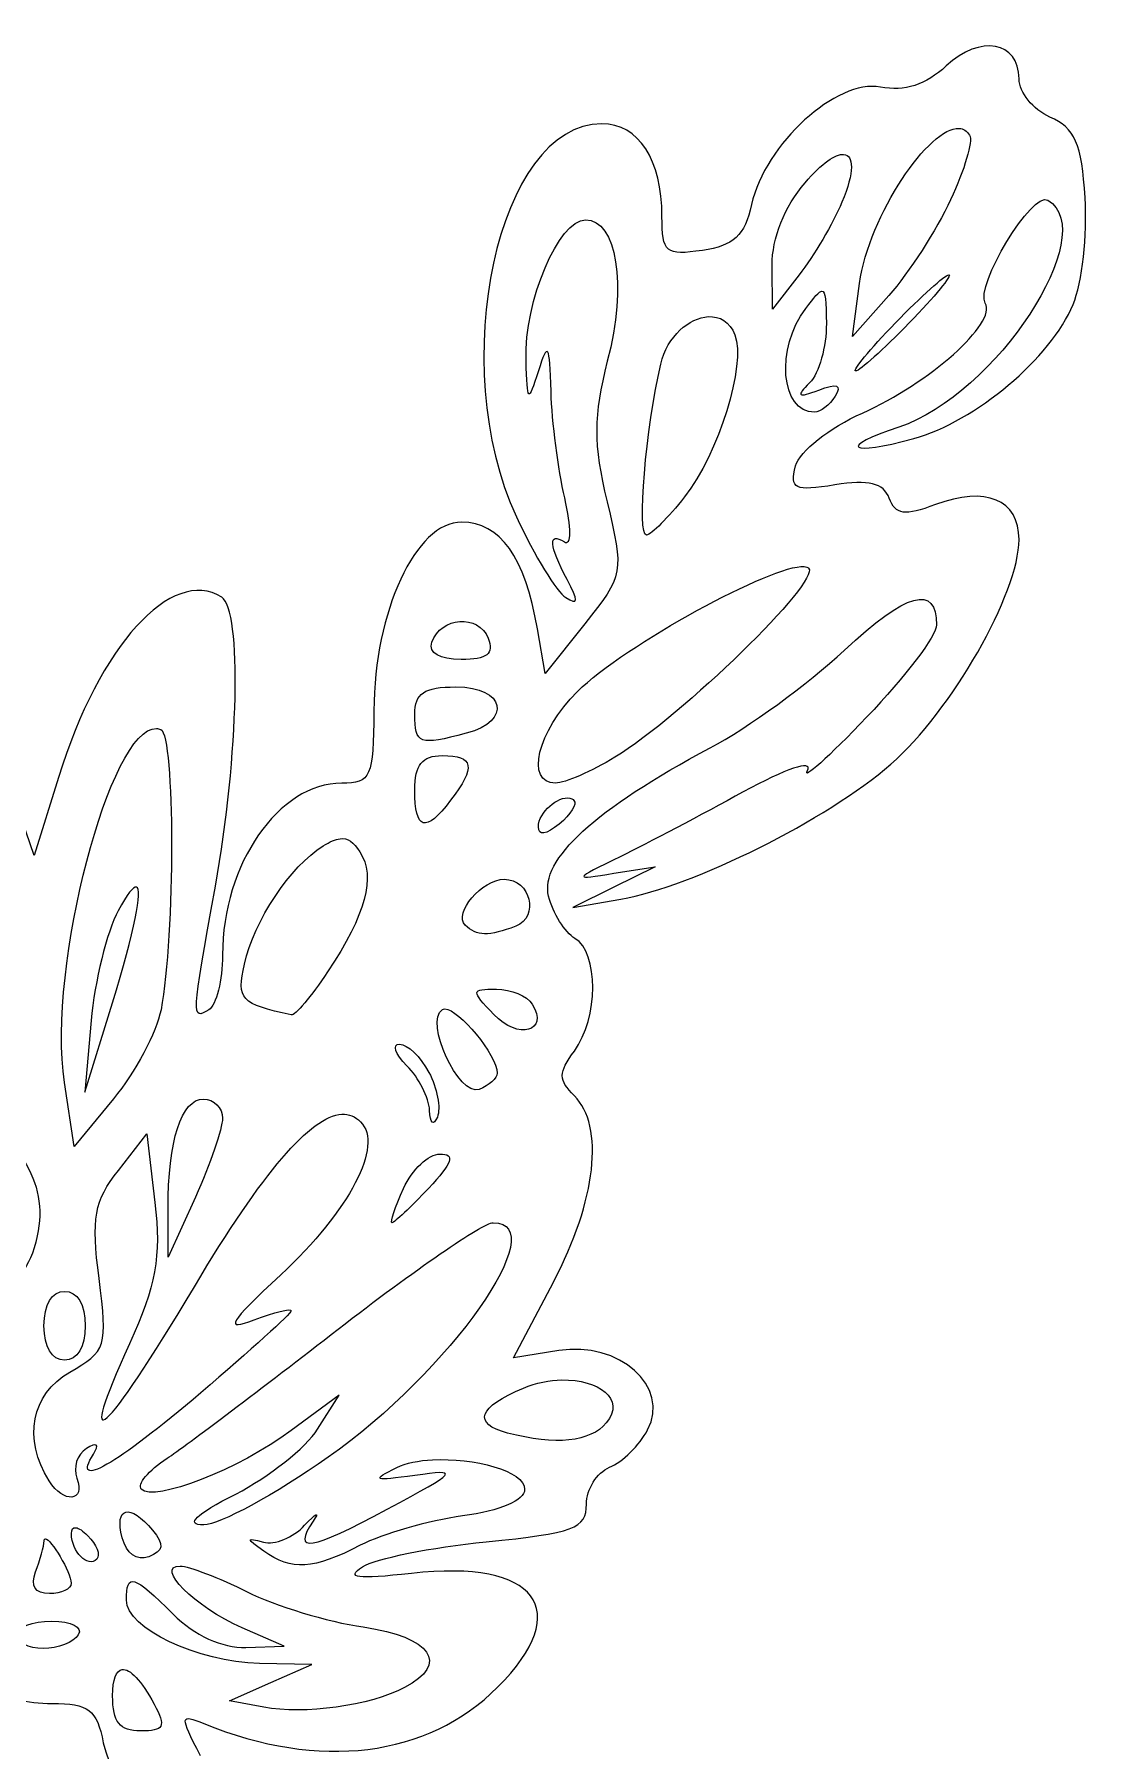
# Model space of a CAD drawing. Extents: x 11 to 129, y -2 to 168.
# Drawn here: x 96.43 to 116.99, y 122.03 to 155.08 of the extents above; entities that cross this region are included whole.
import ezdxf

# ---------------------------------------------------------------- set-up
doc = ezdxf.new("R2010")
doc.units = 0
doc.layers.get('0').update_dxf_attribs({"linetype": 'CONTINUOUS'})

msp = doc.modelspace()

# ---------------------------------------------------------------- linework, layer by layer
at = {"color": 7}
for points in [[(114.24543, 153.272574), (114.24543, 153.272574)], [(112.020175, 152.772621), (112.020175, 152.772621)], [(111.163035, 150.452556), (110.64875, 149.791098), (110.642688, 150.636111)], [(114.048094, 150.452556), (114.048094, 150.452556)], [(111.602353, 150.137813), (111.602353, 150.137813)], [(112.891093, 150.055681), (112.188295, 149.261931), (112.327202, 150.287743)], [(109.412374, 149.64668), (109.412374, 149.64668)], [(111.259496, 144.833467), (111.259496, 144.833467)], [(104.623966, 143.775687), (104.623966, 143.775687)], [(107.033881, 143.733243), (106.271548, 142.774678), (106.121618, 143.63733)], [(104.551757, 142.515057), (104.551757, 142.515057)], [(98.778881, 141.714141), (98.778881, 141.714141)], [(104.287173, 141.19214), (104.287173, 141.19214)], [(96.893174, 140.772665), (96.426844, 139.265643), (96.120368, 140.145381)], [(106.742286, 140.374136), (106.742286, 140.374136)], [(102.319336, 139.591409), (102.319336, 139.591409)], [(107.594465, 138.925543), (108.388215, 139.053423), (107.594465, 138.660959), (106.800715, 138.268493), (107.726757, 138.42945)], [(98.394131, 138.660959), (98.394131, 138.660959)], [(105.481659, 138.81089), (105.481659, 138.81089)], [(105.329522, 136.694223), (105.329522, 136.694223)], [(97.523763, 136.088989), (97.402495, 134.709848), (97.933315, 136.42964)], [(104.338989, 136.312783), (104.338989, 136.312783)], [(103.465314, 135.63589), (103.465314, 135.63589)], [(97.954812, 134.584722), (97.193585, 133.666397), (97.008927, 134.89616)], [(99.687834, 134.577557), (99.687834, 134.577557)], [(102.351307, 134.283758), (102.351307, 134.283758)], [(98.047968, 133.204481), (98.598632, 133.906175), (98.751319, 132.58822)], [(104.243076, 133.519223), (104.243076, 133.519223)], [(99.530188, 132.687991), (99.006533, 131.534848), (99.004879, 132.46089)], [(105.266132, 132.196307), (105.266132, 132.196307)], [(106.531173, 129.732924), (105.660252, 129.591813), (106.428647, 131.053086)], [(97.011132, 130.87339), (97.011132, 130.87339)], [(106.590702, 129.166826), (106.590702, 129.166826)], [(101.886631, 128.220941), (102.302798, 128.876338), (101.376757, 128.191728)], [(104.098107, 127.630039), (104.098107, 127.630039)], [(98.190733, 126.621867), (98.190733, 126.621867)], [(97.228863, 126.321453), (97.228863, 126.321453)], [(96.641818, 126.109786), (96.641818, 126.109786)], [(99.238043, 125.581723), (99.238043, 125.581723)], [(96.761983, 124.52339), (96.761983, 124.52339)], [(100.504735, 124.01572), (101.244465, 124.037217), (100.432526, 124.393853)], [(100.849797, 122.864231), (100.190543, 122.989357), (100.982089, 123.338277), (101.773632, 123.686646), (100.768215, 123.708143)], [(98.120177, 123.589632), (98.120177, 123.589632)]]:
    msp.add_lwpolyline(points, dxfattribs=at)
for points in [[(115.399673, 154.22783), (115.399673, 154.952186), (114.650859, 155.084488), (113.996831, 154.475877)], [(113.996831, 154.475877), (113.604147, 154.110465), (113.192732, 153.977729), (112.730689, 154.067977)], [(112.730689, 154.067977), (111.888301, 154.232516), (110.502387, 152.969813), (110.246363, 151.804136)], [(115.994987, 153.491958), (115.667567, 153.635605), (115.399673, 153.966728), (115.399673, 154.22783)], [(116.672431, 151.935326), (116.606018, 152.98166), (116.47582, 153.281005), (115.994987, 153.491958)], [(107.361301, 153.362973), (105.356457, 153.362973), (104.350112, 148.725611), (105.717577, 145.788724)], [(108.520507, 151.57428), (108.520507, 152.666871), (108.069146, 153.362973), (107.361301, 153.362973)], [(112.327202, 150.287743), (112.505848, 151.603251), (113.677706, 153.314439), (114.24543, 153.272574)], [(114.447173, 153.141385), (114.514678, 153.032159), (114.350154, 152.471833), (114.081718, 151.896189)], [(114.24543, 153.272574), (114.326535, 153.266593), (114.395371, 153.225206), (114.447173, 153.141385)], [(111.276034, 152.223611), (111.606245, 152.607266), (111.867544, 152.783229), (112.020175, 152.772621)], [(112.020175, 152.772621), (112.216413, 152.758984), (112.233179, 152.436737), (111.986548, 151.849887)], [(110.642688, 150.636111), (110.639075, 151.154874), (110.883833, 151.767938), (111.276034, 152.223611)], [(114.749241, 149.9052), (114.543578, 150.23797), (115.658327, 152.074977), (115.954748, 151.89178)], [(110.246363, 151.804136), (110.11579, 151.209646), (109.903229, 151.011921), (109.299375, 150.923294)], [(111.986548, 151.849887), (111.816405, 151.445038), (111.44581, 150.816359), (111.163035, 150.452556)], [(114.081718, 151.896189), (113.813282, 151.320546), (113.277596, 150.492244), (112.891093, 150.055681)], [(115.954748, 151.89178), (116.991759, 151.250871), (114.946379, 148.134731), (113.085674, 147.520643)], [(116.441471, 149.883702), (116.613765, 150.299659), (116.717654, 151.222826), (116.672431, 151.935326)], [(105.901132, 148.807179), (105.866681, 149.941539), (106.531376, 151.51089), (107.046559, 151.51089)], [(107.046559, 151.51089), (107.655095, 151.51089), (107.84737, 150.268441), (107.467688, 148.787335)], [(109.299375, 150.923294), (108.590467, 150.819248), (108.520507, 150.87768), (108.520507, 151.57428)], [(113.018423, 149.526515), (113.512078, 150.035838), (113.975334, 150.452556), (114.048094, 150.452556)], [(114.048094, 150.452556), (114.120854, 150.452556), (113.776661, 150.035838), (113.283007, 149.526515)], [(111.290365, 149.806532), (111.451861, 150.020042), (111.546332, 150.137614), (111.602353, 150.137813)], [(111.602353, 150.137813), (111.674379, 150.138067), (111.682747, 149.944614), (111.68724, 149.513285)], [(111.459035, 147.806723), (110.806196, 147.806723), (110.703196, 149.030226), (111.290365, 149.806532)], [(112.382873, 147.790738), (113.666953, 148.358749), (114.979899, 149.531986), (114.749241, 149.9052)], [(113.371201, 147.299054), (114.560977, 147.627566), (116.013501, 148.850493), (116.441471, 149.883702)], [(108.496255, 148.732765), (108.624683, 149.275195), (109.048375, 149.626369), (109.412374, 149.64668)], [(109.412374, 149.64668), (109.630774, 149.658866), (109.827718, 149.551953), (109.926106, 149.295556)], [(111.68724, 149.513285), (111.691866, 149.069447), (111.546682, 148.556068), (111.364779, 148.372821)], [(112.252785, 148.600473), (112.180026, 148.600473), (112.524769, 149.017192), (113.018423, 149.526515)], [(113.283007, 149.526515), (112.789352, 149.017192), (112.325545, 148.600473), (112.252785, 148.600473)], [(106.383447, 148.203598), (106.354908, 149.127613), (106.324208, 149.177982), (106.139257, 148.600473)], [(109.926106, 149.295556), (110.144772, 148.725718), (109.610116, 147.007389), (108.954866, 146.174575)], [(106.139257, 148.600473), (105.939395, 147.976405), (105.926024, 147.987872), (105.901132, 148.807179)], [(107.467688, 148.787335), (107.195439, 147.725105), (107.194375, 147.201768), (107.463277, 146.080868)], [(108.222299, 145.439805), (108.035285, 145.423306), (108.210085, 147.524108), (108.496255, 148.732765)], [(106.646376, 146.154731), (106.519881, 146.699408), (106.401396, 147.621515), (106.383447, 148.203598)], [(111.364779, 148.372821), (111.099476, 148.105553), (111.134375, 148.078047), (111.540617, 148.232812)], [(111.85536, 148.115955), (111.750136, 147.945704), (111.571713, 147.806723), (111.459035, 147.806723)], [(111.540617, 148.232812), (111.894078, 148.367467), (111.988882, 148.332002), (111.85536, 148.115955)], [(111.095784, 146.771541), (111.169018, 147.051593), (111.747828, 147.509827), (112.382873, 147.790738)], [(113.085674, 147.520643), (111.894857, 147.127638), (112.119396, 146.953413), (113.371201, 147.299054)], [(111.853156, 146.406636), (111.071369, 146.279768), (110.978975, 146.324867), (111.095784, 146.771541)], [(112.898259, 146.150321), (112.786013, 146.442819), (112.502504, 146.512011), (111.853156, 146.406636)], [(106.639761, 145.31082), (106.777945, 145.225423), (106.780858, 145.575644), (106.646376, 146.154731)], [(108.954866, 146.174575), (108.643239, 145.778503), (108.313564, 145.447848), (108.222299, 145.439805)], [(113.790126, 146.0274), (113.19602, 145.80315), (113.022281, 145.82712), (112.898259, 146.150321)], [(115.399673, 145.353264), (115.399673, 146.122311), (114.756074, 146.392005), (113.790126, 146.0274)], [(105.717577, 145.788724), (106.065001, 145.042571), (106.492328, 144.343552), (106.667323, 144.235399)], [(107.463277, 146.080868), (107.789322, 144.721749), (107.779922, 144.670568), (107.033881, 143.733243)], [(104.661451, 145.690056), (103.775369, 145.690056), (102.977815, 143.974831), (102.969771, 142.052034)], [(106.121618, 143.63733), (105.883109, 145.013429), (105.401816, 145.690056), (104.661451, 145.690056)], [(106.694882, 144.582114), (106.342488, 145.240567), (106.322066, 145.507168), (106.639761, 145.31082)], [(112.928575, 141.027325), (114.097683, 142.046116), (115.399673, 144.325154), (115.399673, 145.353264)], [(100.038408, 144.244218), (99.068585, 144.843602), (97.677721, 143.308321), (96.893174, 140.772665)], [(106.89332, 142.428516), (107.795884, 143.323683), (110.668559, 144.880855), (111.259496, 144.833467)], [(111.346036, 144.801497), (111.584198, 144.560152), (108.908032, 141.950096), (107.612657, 141.16017)], [(111.259496, 144.833467), (111.298891, 144.830309), (111.328183, 144.81959), (111.346036, 144.801497)], [(106.667323, 144.235399), (106.910141, 144.085335), (106.916934, 144.1672), (106.694882, 144.582114)], [(112.029545, 143.216754), (113.231442, 144.339821), (113.812173, 144.500137), (113.812173, 143.708436)], [(99.91714, 138.678598), (100.370078, 141.185463), (100.431428, 144.001318), (100.038408, 144.244218)], [(104.088737, 143.374951), (104.171033, 143.622118), (104.396292, 143.75905), (104.623966, 143.775687)], [(104.623966, 143.775687), (104.85164, 143.792321), (105.081307, 143.688353), (105.171325, 143.453776)], [(113.812173, 143.708436), (113.812173, 143.508897), (113.207475, 142.71207), (112.468863, 141.937935)], [(104.653732, 143.044223), (104.231228, 143.044223), (104.019833, 143.168), (104.088737, 143.374951)], [(105.171325, 143.453776), (105.288021, 143.149664), (105.154722, 143.044223), (104.653732, 143.044223)], [(109.446548, 141.339313), (110.174151, 141.724436), (111.336545, 142.569207), (112.029545, 143.216754)], [(103.758007, 141.98589), (103.758007, 142.397463), (103.934395, 142.515057), (104.551757, 142.515057)], [(104.551757, 142.515057), (105.497463, 142.515057), (105.64267, 141.862361), (104.750195, 141.623189)], [(106.469987, 140.664077), (105.880098, 140.662313), (106.119763, 141.661295), (106.89332, 142.428516)], [(102.969771, 142.052034), (102.964446, 140.778651), (102.913047, 140.662973), (102.35241, 140.662973)], [(104.750195, 141.623189), (103.846743, 141.381071), (103.758007, 141.41378), (103.758007, 141.98589)], [(112.468863, 141.937935), (111.730251, 141.163802), (111.213965, 140.698931), (111.321232, 140.904956)], [(97.008927, 134.89616), (96.672154, 137.141918), (97.89922, 141.751651), (98.778881, 141.714141)], [(98.778881, 141.714141), (98.807256, 141.71293), (98.835628, 141.706515), (98.863215, 141.695399)], [(98.863215, 141.695399), (99.138097, 141.584638), (99.142065, 137.727179), (98.86873, 136.297348)], [(103.758007, 140.530682), (103.758007, 141.015751), (103.899118, 141.19214), (104.287173, 141.19214)], [(104.287173, 141.19214), (104.899765, 141.19214), (104.939615, 140.979689), (104.44813, 140.332243)], [(106.336592, 138.486224), (106.161428, 139.18245), (107.239133, 140.170919), (109.446548, 141.339313)], [(107.612657, 141.16017), (107.165916, 140.887744), (106.651891, 140.664641), (106.469987, 140.664077)], [(107.726757, 138.42945), (109.133203, 138.673484), (111.696249, 139.953444), (112.928575, 141.027325)], [(111.321232, 140.904956), (111.433, 141.119626), (110.904841, 140.943401), (110.084306, 140.492096)], [(102.35241, 140.662973), (101.137934, 140.662973), (100.05384, 139.102109), (100.05384, 137.354028)], [(104.44813, 140.332243), (103.963233, 139.693469), (103.758007, 139.752457), (103.758007, 140.530682)], [(110.084306, 140.492096), (109.296824, 140.05897), (108.23608, 139.500864), (107.726757, 139.251312)], [(106.139257, 139.821268), (106.139257, 140.10106), (106.523285, 140.421329), (106.742286, 140.374136)], [(106.824419, 140.330039), (106.891015, 140.263443), (106.763995, 140.058809), (106.542197, 139.874735)], [(106.742286, 140.374136), (106.773574, 140.367393), (106.801483, 140.352975), (106.824419, 140.330039)], [(106.542197, 139.874735), (106.290739, 139.666043), (106.139257, 139.645822), (106.139257, 139.821268)], [(101.993017, 139.451952), (102.123618, 139.533365), (102.22856, 139.580236), (102.319336, 139.591409)], [(102.319336, 139.591409), (102.47063, 139.610036), (102.581292, 139.528976), (102.700777, 139.340057)], [(100.476623, 137.176535), (100.664786, 138.017529), (101.356087, 139.054922), (101.993017, 139.451952)], [(102.700777, 139.340057), (103.009742, 138.85155), (102.820718, 138.149008), (102.077353, 137.026605)], [(107.726757, 139.251312), (106.801765, 138.798097), (106.801615, 138.797521), (107.594465, 138.925543)], [(97.933315, 136.42964), (98.362838, 137.821272), (98.520352, 138.62902), (98.394131, 138.660959)], [(98.394131, 138.660959), (98.336758, 138.675477), (98.221049, 138.529921), (98.045214, 138.205656)], [(99.789257, 136.297348), (99.455111, 136.090835), (99.456915, 136.131399), (99.91714, 138.678598)], [(104.730352, 137.926741), (104.499619, 138.157478), (105.054837, 138.81089), (105.481659, 138.81089)], [(105.481659, 138.81089), (105.986476, 138.81089), (106.165117, 138.083919), (105.703799, 137.906895)], [(98.045214, 138.205656), (97.825258, 137.800029), (97.590491, 136.847529), (97.523763, 136.088989)], [(106.842608, 137.673182), (106.647533, 137.789553), (106.419819, 138.155423), (106.336592, 138.486224)], [(105.703799, 137.906895), (105.183802, 137.707345), (104.944912, 137.712182), (104.730352, 137.926741)], [(106.832688, 135.503048), (107.298084, 136.13953), (107.303849, 137.398029), (106.842608, 137.673182)], [(100.05384, 137.354028), (100.05384, 136.862766), (99.934776, 136.387287), (99.789257, 136.297348)], [(101.376757, 136.197577), (100.403956, 136.409978), (100.324446, 136.496383), (100.476623, 137.176535)], [(102.077353, 137.026605), (101.764784, 136.554656), (101.449516, 136.181688), (101.376757, 136.197577)], [(105.279362, 136.204743), (104.837453, 136.671899), (104.839386, 136.694223), (105.329522, 136.694223)], [(105.329522, 136.694223), (105.611975, 136.694223), (105.923526, 136.564689), (106.021299, 136.406489)], [(98.86873, 136.297348), (98.785271, 135.860784), (98.373754, 135.089973), (97.954812, 134.584722)], [(104.99659, 134.764969), (104.603276, 134.614039), (103.93174, 136.07792), (104.292135, 136.300656)], [(104.292135, 136.300656), (104.30536, 136.308829), (104.321201, 136.312856), (104.338989, 136.312783)], [(104.338989, 136.312783), (104.605788, 136.311671), (105.345507, 135.429145), (105.345507, 135.075854)], [(106.021299, 136.406489), (106.350206, 135.874306), (105.747061, 135.710323), (105.279362, 136.204743)], [(103.606425, 135.220273), (103.377752, 135.448952), (103.314517, 135.63589), (103.465314, 135.63589)], [(103.465314, 135.63589), (103.616108, 135.63589), (103.870229, 135.390952), (104.030309, 135.091842)], [(104.043536, 134.360378), (104.032047, 134.604647), (103.835101, 134.991599), (103.606425, 135.220273)], [(106.832688, 134.639843), (106.522941, 134.949588), (106.522941, 135.079452), (106.832688, 135.503048)], [(104.030309, 135.091842), (104.190538, 134.792734), (104.263627, 134.405779), (104.192917, 134.231944)], [(105.345507, 135.075854), (105.345507, 134.978281), (105.188509, 134.838615), (104.99659, 134.764969)], [(99.004879, 132.46089), (99.001766, 133.772089), (99.261696, 134.577557), (99.687834, 134.577557)], [(99.687834, 134.577557), (99.889143, 134.577557), (100.05384, 134.411737), (100.05384, 134.209344)], [(106.428647, 131.053086), (107.25656, 132.626975), (107.41737, 134.055158), (106.832688, 134.639843)], [(94.856983, 134.443611), (96.109477, 133.920286), (96.714361, 132.990243), (96.484172, 131.942197)], [(99.511445, 130.963238), (100.823914, 133.162167), (101.751889, 134.250475), (102.351307, 134.283758)], [(102.351307, 134.283758), (102.489632, 134.29144), (102.610539, 134.242807), (102.714558, 134.138789)], [(104.192917, 134.231944), (104.120295, 134.053408), (104.055333, 134.109502), (104.043536, 134.360378)], [(100.05384, 134.209344), (100.05384, 134.006957), (99.818111, 133.322348), (99.530188, 132.687991)], [(102.714558, 134.138789), (103.162808, 133.690538), (102.504669, 132.430297), (101.176116, 131.193094)], [(103.541381, 132.857765), (103.707142, 133.221566), (104.022787, 133.519223), (104.243076, 133.519223)], [(104.243076, 133.519223), (104.54182, 133.519223), (104.486083, 133.351135), (104.02259, 132.857765)], [(96.484172, 131.942197), (96.192188, 130.612797), (95.521391, 130.941095), (94.276553, 133.021476)], [(97.674244, 131.122539), (97.52479, 132.28751), (97.58347, 132.61263), (98.047968, 133.204481)], [(98.751319, 132.58822), (98.873279, 131.534676), (98.774507, 130.987975), (98.260738, 129.864115)], [(103.320342, 132.196307), (103.27607, 132.196307), (103.375621, 132.493964), (103.541381, 132.857765)], [(104.02259, 132.857765), (103.680813, 132.493964), (103.36462, 132.196307), (103.320342, 132.196307)], [(105.266132, 132.196307), (106.453124, 132.196307), (104.43451, 129.324625), (102.090581, 127.678547)], [(102.281855, 130.145784), (103.734021, 131.27357), (105.077003, 132.196307), (105.266132, 132.196307)], [(97.109799, 129.315656), (97.816549, 129.721274), (97.843063, 129.806579), (97.674244, 131.122539)], [(98.260738, 129.864115), (97.19772, 127.538793), (97.765215, 128.037582), (99.511445, 130.963238)], [(101.176116, 131.193094), (100.166071, 130.252495), (100.077357, 130.101459), (100.665139, 130.324931)], [(96.614257, 130.211932), (96.614257, 130.623508), (96.764187, 130.87339), (97.011132, 130.87339)], [(97.011132, 130.87339), (97.258076, 130.87339), (97.408007, 130.623508), (97.408007, 130.211932)], [(101.376757, 130.500769), (101.376757, 130.448648), (100.592992, 129.737285), (99.635468, 128.919882)], [(100.665139, 130.324931), (101.056547, 130.473729), (101.376757, 130.55289), (101.376757, 130.500769)], [(97.011132, 129.550473), (96.764187, 129.550473), (96.614257, 129.800356), (96.614257, 130.211932)], [(97.408007, 130.211932), (97.408007, 129.800356), (97.258076, 129.550473), (97.011132, 129.550473)], [(98.987791, 127.660908), (99.347409, 127.899662), (100.829689, 129.017996), (102.281855, 130.145784)], [(108.244349, 128.20661), (108.687701, 129.03502), (107.692681, 129.921409), (106.531173, 129.732924)], [(96.712924, 127.223243), (96.208475, 128.039461), (96.369875, 128.890999), (97.109799, 129.315656)], [(105.543945, 128.145424), (104.862794, 128.323427), (104.978273, 128.650128), (105.850422, 129.011384)], [(105.850422, 129.011384), (106.098868, 129.114293), (106.354623, 129.162322), (106.590702, 129.166826)], [(106.590702, 129.166826), (107.298942, 129.180344), (107.829325, 128.802096), (107.446741, 128.341106)], [(99.635468, 128.919882), (98.011516, 127.533575), (97.126487, 127.028592), (97.565656, 127.73918)], [(107.446741, 128.341106), (107.139669, 127.971107), (106.472632, 127.902733), (105.543945, 128.145424)], [(97.565656, 127.73918), (97.686379, 127.934514), (97.637479, 127.972862), (97.430607, 127.845013)], [(101.376757, 128.191728), (100.363723, 127.442787), (98.735964, 126.807129), (98.489493, 127.064493)], [(100.309053, 126.970784), (100.947815, 127.298207), (101.657816, 127.860679), (101.886631, 128.220941)], [(107.510682, 127.485069), (107.755828, 127.586003), (108.08598, 127.910697), (108.244349, 128.20661)], [(97.430607, 127.845013), (97.252688, 127.735048), (97.171143, 127.47807), (97.249257, 127.274506)], [(98.489493, 127.064493), (98.403952, 127.153817), (98.628172, 127.422154), (98.987791, 127.660908)], [(102.090581, 127.678547), (101.07006, 126.961863), (99.990743, 126.375473), (99.691692, 126.375473)], [(103.40964, 127.481211), (103.589201, 127.568985), (103.833371, 127.61599), (104.098107, 127.630039)], [(104.098107, 127.630039), (104.892314, 127.672188), (105.874673, 127.415826), (105.874673, 127.060633)], [(97.249257, 127.274506), (97.422883, 126.822045), (96.986638, 126.780369), (96.712924, 127.223243)], [(103.758007, 127.328524), (102.961784, 127.216642), (102.912686, 127.238289), (103.40964, 127.481211)], [(103.22884, 126.678642), (104.601529, 127.414903), (104.631535, 127.451271), (103.758007, 127.328524)], [(107.065298, 126.772348), (107.065298, 127.06339), (107.265538, 127.384138), (107.510682, 127.485069)], [(99.691692, 126.375473), (99.326107, 126.375473), (99.52819, 126.570523), (100.309053, 126.970784)], [(105.874673, 127.060633), (105.874673, 126.847462), (105.409819, 126.648089), (104.67964, 126.548004)], [(98.120177, 126.129079), (98.042318, 126.426815), (98.079585, 126.594339), (98.190733, 126.621867)], [(98.190733, 126.621867), (98.301881, 126.649395), (98.486773, 126.537017), (98.705018, 126.274048)], [(101.801744, 126.447683), (101.380457, 125.823991), (101.745912, 125.883252), (103.22884, 126.678642)], [(101.635828, 126.367757), (101.857011, 126.604054), (101.93162, 126.639961), (101.801744, 126.447683)], [(105.13384, 126.050257), (106.824557, 126.218877), (107.065298, 126.309103), (107.065298, 126.772348)], [(97.143423, 126.207904), (97.143423, 126.290798), (97.174324, 126.328368), (97.228863, 126.321453)], [(97.228863, 126.321453), (97.283403, 126.314541), (97.361587, 126.263143), (97.456515, 126.168215)], [(100.842078, 126.044743), (101.057456, 125.986125), (101.414642, 126.131458), (101.635828, 126.367757)], [(104.67964, 126.548004), (104.022288, 126.457905), (103.13477, 126.203727), (102.707942, 125.983007)], [(96.453302, 125.470928), (96.541632, 125.701109), (96.616142, 125.969003), (96.618117, 126.066242)], [(96.618117, 126.066242), (96.618795, 126.095831), (96.627332, 126.10947), (96.641818, 126.109786)], [(96.641818, 126.109786), (96.743232, 126.112013), (97.134497, 125.472633), (97.139015, 125.250993)], [(97.632904, 125.718423), (97.456326, 125.541842), (97.143423, 125.854745), (97.143423, 126.207904)], [(97.456515, 126.168215), (97.628727, 125.996014), (97.708091, 125.793607), (97.632904, 125.718423)], [(98.631155, 125.763074), (98.402978, 125.675514), (98.200913, 125.820342), (98.120177, 126.129079)], [(98.705018, 126.274048), (98.938055, 125.993257), (98.920833, 125.874232), (98.631155, 125.763074)], [(100.84759, 125.870561), (100.504142, 126.113455), (100.503197, 126.136973), (100.842078, 126.044743)], [(102.707942, 125.983007), (101.796957, 125.511918), (101.389462, 125.487345), (100.84759, 125.870561)], [(102.75259, 125.57125), (103.000054, 125.728786), (104.071615, 125.94432), (105.13384, 126.050257)], [(105.353225, 123.248979), (106.847177, 124.742931), (106.109764, 125.716307), (103.691862, 125.442266)], [(96.717886, 125.052557), (96.438881, 125.052557), (96.347915, 125.196292), (96.453302, 125.470928)], [(98.201757, 124.92688), (98.201757, 125.46223), (98.337813, 125.421421), (99.103547, 124.655682)], [(100.432526, 124.393853), (99.522706, 124.793313), (98.729868, 125.581723), (99.238043, 125.581723)], [(99.238043, 125.581723), (99.407181, 125.581723), (99.98743, 125.3592), (100.527335, 125.087284)], [(103.691862, 125.442266), (102.63982, 125.323033), (102.411891, 125.354357), (102.75259, 125.57125)], [(97.139015, 125.250993), (97.141242, 125.141852), (96.951738, 125.052557), (96.717886, 125.052557)], [(100.527335, 125.087284), (101.067243, 124.815363), (102.074599, 124.510642), (102.76582, 124.409841)], [(100.768215, 123.708143), (99.56802, 123.733797), (98.201757, 124.382538), (98.201757, 124.92688)], [(99.103547, 124.655682), (99.512557, 124.246671), (100.047383, 124.002399), (100.504735, 124.01572)], [(96.08509, 124.258807), (96.08509, 124.404329), (96.389594, 124.52339), (96.761983, 124.52339)], [(96.761983, 124.52339), (97.145989, 124.52339), (97.368456, 124.408867), (97.275715, 124.258807)], [(102.76582, 124.409841), (104.081027, 124.218048), (104.433494, 123.699132), (103.55957, 123.241263)], [(96.598272, 123.994223), (96.315818, 123.994223), (96.08509, 124.113287), (96.08509, 124.258807)], [(97.275715, 124.258807), (97.185779, 124.113287), (96.880725, 123.994223), (96.598272, 123.994223)], [(97.937173, 123.083616), (97.937173, 123.405516), (98.005688, 123.572623), (98.120177, 123.589632)], [(98.120177, 123.589632), (98.267379, 123.611502), (98.490162, 123.385295), (98.738642, 122.921008)], [(95.644118, 123.218112), (95.799269, 123.06296), (96.304365, 122.93589), (96.766394, 122.93589)], [(98.475713, 122.406723), (98.074418, 122.406723), (97.937173, 122.579031), (97.937173, 123.083616)], [(99.696103, 122.548938), (101.921172, 121.642327), (104.004217, 121.899968), (105.353225, 123.248979)], [(103.55957, 123.241263), (102.900074, 122.895733), (101.620362, 122.717676), (100.849797, 122.864231)], [(96.766394, 122.93589), (97.479008, 122.93589), (97.62908, 122.821071), (97.75748, 122.179072)], [(98.738642, 122.921008), (98.969409, 122.489818), (98.927059, 122.406723), (98.475713, 122.406723)], [(99.629956, 121.92937), (99.226949, 122.70869), (99.230172, 122.73878), (99.696103, 122.548938)], [(97.75748, 122.179072), (97.936411, 121.284399), (99.147709, 119.76089), (99.680118, 119.76089)]]:
    msp.add_open_spline(points, degree=3, dxfattribs=at)

doc.saveas('drawing.dxf')
